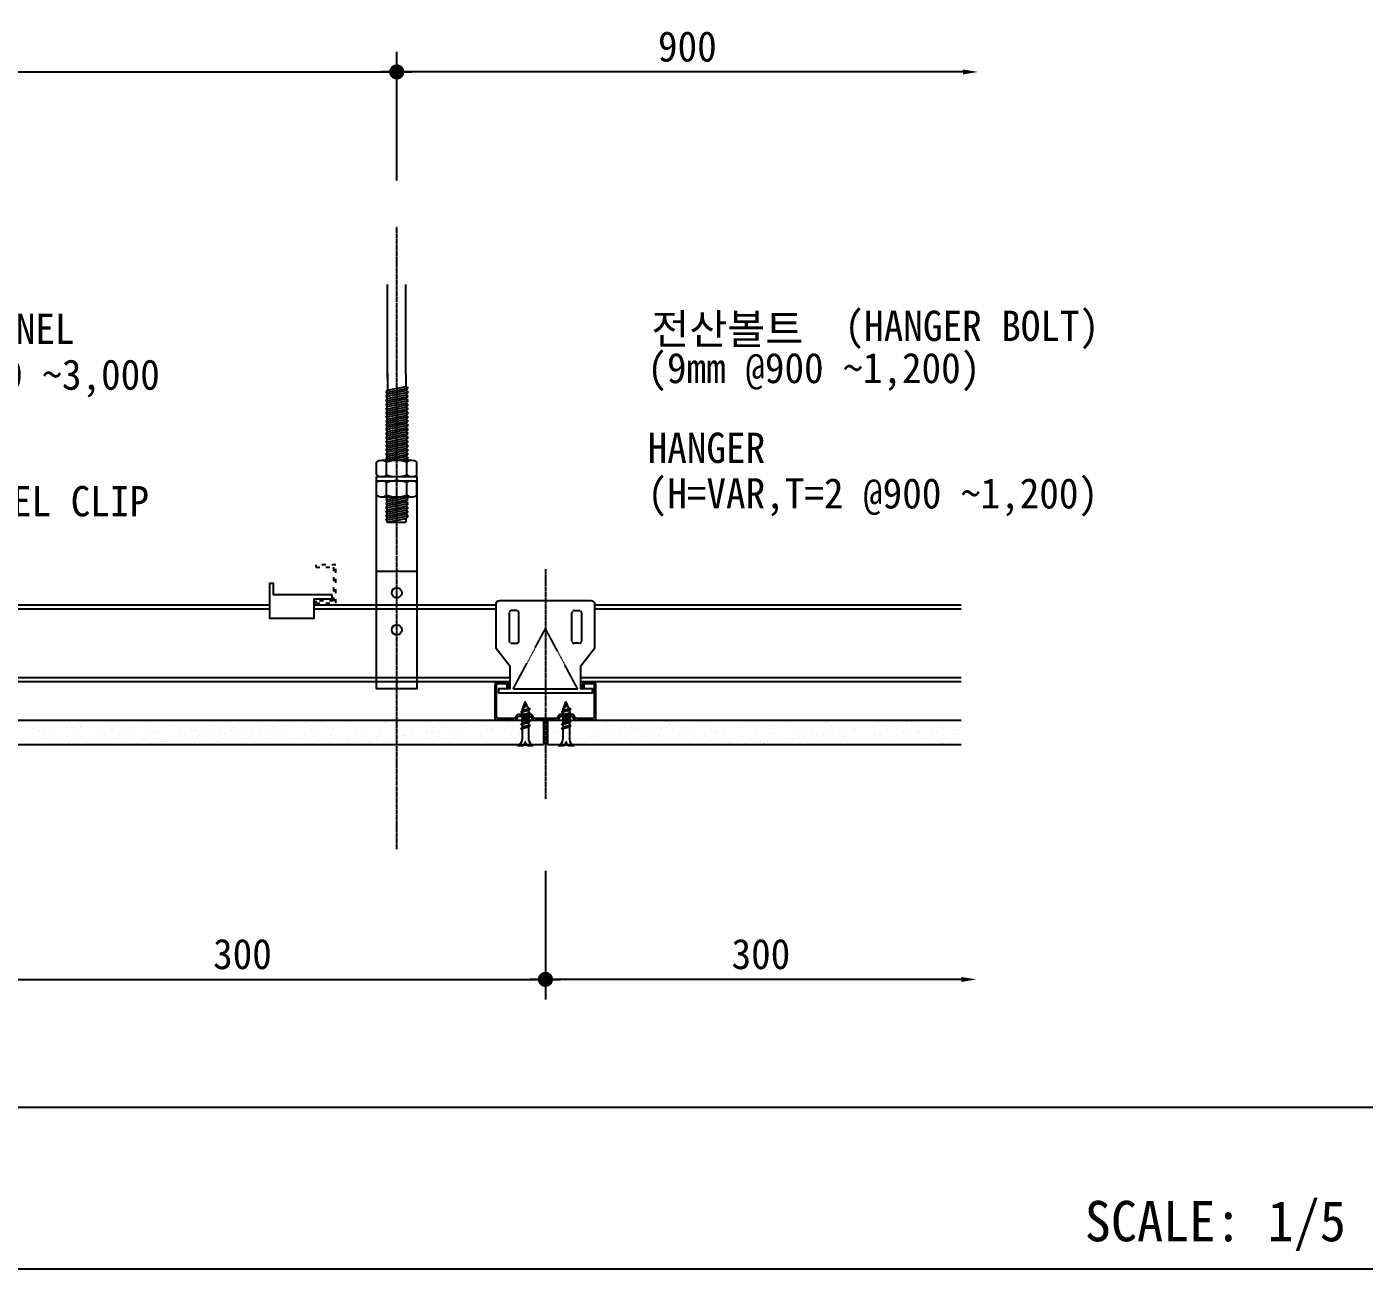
# Model space of a CAD drawing. Header units: millimetres. Extents: x 4197 to 36683, y 11436 to 28100.
# Drawn here: x 11051 to 15024, y 16021 to 19711 of the extents above; entities that cross this region are included whole.
import ezdxf
from ezdxf.enums import TextEntityAlignment as Align

# ---------------------------------------------------------------- set-up
doc = ezdxf.new("R2010")
doc.units = ezdxf.units.MM
doc.header["$MEASUREMENT"] = 0
for name, pattern in [('ACAD_ISO03W100', [30, 12, -18]), ('CENTER', [65, 60, -2, 1, -2]), ('DASHDOT2', [17, 15, -1, 0, -1]), ('HIDDEN', [0.375, 0.25, -0.125])]:
    doc.linetypes.add(name, pattern=pattern)
doc.layers.get('0').update_dxf_attribs({"linetype": 'CONTINUOUS'})
for name, color, linetype in [('2', 2, 'CONTINUOUS'), ('3', 6, 'CONTINUOUS'), ('7', 7, 'CONTINUOUS'), ('A-DIMS', 7, 'CONTINUOUS'), ('A-MKXS-LEAD', 7, 'CONTINUOUS'), ('ANCH', 8, 'CONTINUOUS'), ('CEN', 20, 'CENTER'), ('FORM', 7, 'CONTINUOUS'), ('HA', 9, 'CONTINUOUS'), ('M', 2, 'CONTINUOUS'), ('MINOR', 4, 'ACAD_ISO03W100'), ('PICE', 9, 'CONTINUOUS'), ('TEX', 3, 'CONTINUOUS')]:
    doc.layers.add(name, color=color, linetype=linetype)
doc.layers.add('A-MKXS-TEXT1', color=3, linetype='CONTINUOUS', lineweight=25)
doc.styles.add('HY울릉도L', font='malgun.ttf')
doc.styles.add('돋움', font='')
doc.styles.add('돋움체', font='')
doc.styles.get('돋움').set_extended_font_data('DotumChe')
doc.styles.get('돋움체').set_extended_font_data('DotumChe')
doc.dimstyles.new('CDIM', dxfattribs={"dimtxt": 3, "dimasz": 1.5, "dimexe": 2, "dimexo": 1, "dimgap": 1, "dimtad": 1, "dimdec": 0, "dimrnd": 0.5, "dimzin": 0, "dimdsep": 32, "dimlunit": 6, "dimtxsty": 'HY울릉도L', "dimblk1": '_CIDOT', "dimblk2": '_CIDOT', "dimsah": 1, "dimcen": 5.5, "dimclrd": 2, "dimclre": 2, "dimclrt": 7, "dimadec": 0, "dimazin": 0, "dimtfac": 1, "dimtdec": 0, "dimtix": 1, "dimtmove": 2, "dimatfit": 1, "dimldrblk": '_CIDOT', "dimfxl": 1, "dimtolj": 1, "dimtzin": 0, "dimlwd": -1, "dimarcsym": 0})

# ---------------------------------------------------------------- blocks, each defined once
blk = doc.blocks.new('*X12')
at = {"color": 0}
for p, q in [((2052.99, 2345.62), (2052.99, 2345.62)), ((2068.55, 2347.69), (2068.55, 2347.69)), ((2070.87, 2343.96), (2070.87, 2343.96)), ((2073.07, 2344.52), (2073.07, 2344.52)), ((2073.47, 2344.3), (2073.47, 2344.3)), ((2076.59, 2343.93), (2076.59, 2343.93)), ((2077.54, 2344.83), (2077.54, 2344.83)), ((2077.68, 2344.82), (2077.68, 2344.82)), ((2084.33, 2345.73), (2084.33, 2345.73)), ((2086.93, 2346.07), (2086.93, 2346.07)), ((2090.9, 2344.77), (2090.9, 2344.77)), ((2091, 2346.61), (2091, 2346.61)), ((2091.79, 2345.53), (2091.79, 2345.53)), ((2093.24, 2346.89), (2093.24, 2346.89)), ((2097.79, 2347.5), (2097.79, 2347.5)), ((2104.99, 2345.74), (2104.99, 2345.74)), ((2110.5, 2346.54), (2110.5, 2346.54)), ((2117.63, 2345.85), (2117.63, 2345.85)), ((2119.3, 2346.57), (2119.3, 2346.57)), ((2121.41, 2345.23), (2121.41, 2345.23)), ((2129.22, 2347.55), (2129.22, 2347.55)), ((2133.39, 2347.54), (2133.39, 2347.54)), ((2142.74, 2345.36), (2142.74, 2345.36)), ((2149.81, 2347.03), (2149.81, 2347.03)), ((2152.91, 2344), (2152.91, 2344)), ((2158.31, 2347.43), (2158.31, 2347.43)), ((2167.43, 2344.56), (2167.43, 2344.56)), ((2171.63, 2345.01), (2171.63, 2345.01)), ((2172.55, 2344.17), (2172.55, 2344.17)), ((2173.24, 2344.49), (2173.24, 2344.49)), ((2175.84, 2344.83), (2175.84, 2344.83)), ((2179.9, 2345.36), (2179.9, 2345.36)), ((2182.99, 2346.62), (2182.99, 2346.62)), ((2185.8, 2344), (2185.8, 2344)), ((2186.69, 2346.26), (2186.69, 2346.26)), ((2189.3, 2346.6), (2189.3, 2346.6)), ((2190.35, 2346.02), (2190.35, 2346.02)), ((2191.27, 2345.18), (2191.27, 2345.18)), ((2193.36, 2347.14), (2193.36, 2347.14)), ((2200.1, 2344.83), (2200.1, 2344.83)), ((2207.38, 2345.59), (2207.38, 2345.59)), ((2209.07, 2347.03), (2209.07, 2347.03)), ((2209.99, 2346.19), (2209.99, 2346.19)), ((2214.2, 2345.8), (2214.2, 2345.8)), ((2222.95, 2347.66), (2222.95, 2347.66)), ((2228.5, 2346.63), (2228.5, 2346.63)), ((2228.7, 2347.2), (2228.7, 2347.2)), ((2230.61, 2345.29), (2230.61, 2345.29)), ((2232.49, 2345.1), (2232.49, 2345.1)), ((2242.6, 2347.6), (2242.6, 2347.6)), ((2248.06, 2347.17), (2248.06, 2347.17)), ((2251.77, 2344.22), (2251.77, 2344.22)), ((2257.18, 2344.29), (2257.18, 2344.29)), ((2259.01, 2347.09), (2259.01, 2347.09)), ((2268.81, 2344.12), (2268.81, 2344.12)), ((2270.49, 2345.23), (2270.49, 2345.23)), ((2272.75, 2346.36), (2272.75, 2346.36)), ((2275.6, 2345.02), (2275.6, 2345.02)), ((2278.2, 2345.36), (2278.2, 2345.36)), ((2282.27, 2345.9), (2282.27, 2345.9)), ((2289.06, 2346.79), (2289.06, 2346.79)), ((2289.2, 2346.24), (2289.2, 2346.24)), ((2291.66, 2347.13), (2291.66, 2347.13)), ((2295, 2344.06), (2295, 2344.06)), ((2295.73, 2347.67), (2295.73, 2347.67)), ((2297.14, 2345.33), (2297.14, 2345.33)), ((2307.92, 2347.25), (2307.92, 2347.25)), ((2309.31, 2344.89), (2309.31, 2344.89)), ((2312.7, 2347.4), (2312.7, 2347.4)), ((2322.24, 2344.84), (2322.24, 2344.84)), ((2323.4, 2345.86), (2323.4, 2345.86)), ((2337.71, 2346.7), (2337.71, 2346.7)), ((2337.81, 2346.91), (2337.81, 2346.91)), ((2339.82, 2345.35), (2339.82, 2345.35)), ((2346.93, 2344.03), (2346.93, 2344.03)), ((2350.33, 2344.71), (2350.33, 2344.71)), ((2351.81, 2347.67), (2351.81, 2347.67)), ((2362.5, 2346.1), (2362.5, 2346.1)), ((2367.11, 2344.12), (2367.11, 2344.12)), ((2368.22, 2347.16), (2368.22, 2347.16)), ((2369.05, 2345.72), (2369.05, 2345.72)), ((2369.97, 2344.88), (2369.97, 2344.88)), ((2371.18, 2344.65), (2371.18, 2344.65)), ((2377.97, 2345.55), (2377.97, 2345.55)), ((2380.57, 2345.89), (2380.57, 2345.89)), ((2384.64, 2346.43), (2384.64, 2346.43)), ((2386.89, 2345.06), (2386.89, 2345.06)), ((2387.77, 2346.73), (2387.77, 2346.73)), ((2388.69, 2345.89), (2388.69, 2345.89)), ((2391.43, 2347.32), (2391.43, 2347.32)), ((2394.03, 2347.66), (2394.03, 2347.66)), ((2402.45, 2347.13), (2402.45, 2347.13)), ((2404.21, 2344.12), (2404.21, 2344.12)), ((2406.48, 2347.74), (2406.48, 2347.74)), ((2407.4, 2346.9), (2407.4, 2346.9)), ((2411.99, 2344.58), (2411.99, 2344.58)), ((2418.52, 2344.96), (2418.52, 2344.96)), ((2427.56, 2346.65), (2427.56, 2346.65)), ((2430.47, 2343.92), (2430.47, 2343.92)), ((2432.61, 2345.93), (2432.61, 2345.93)), ((2446.92, 2346.76), (2446.92, 2346.76)), ((2449.02, 2345.42), (2449.02, 2345.42)), ((2449.19, 2344.93), (2449.19, 2344.93)), ((2452.25, 2345.84), (2452.25, 2345.84)), ((2461.01, 2347.73), (2461.01, 2347.73)), ((2466.88, 2344.31), (2466.88, 2344.31)), ((2467.91, 2345.94), (2467.91, 2345.94)), ((2469.48, 2344.65), (2469.48, 2344.65)), ((2473.54, 2345.19), (2473.54, 2345.19)), ((2476.64, 2344.8), (2476.64, 2344.8)), ((2477.43, 2347.22), (2477.43, 2347.22)), ((2480.33, 2346.08), (2480.33, 2346.08)), ((2482.94, 2346.42), (2482.94, 2346.42)), ((2486.62, 2346.96), (2486.62, 2346.96)), ((2487, 2346.96), (2487, 2346.96)), ((2492.21, 2346.87), (2492.21, 2346.87)), ((2501.74, 2344.31), (2501.74, 2344.31)), ((2513.42, 2344.19), (2513.42, 2344.19)), ((2054.35, 2343.51), (2054.35, 2343.51)), ((2055.36, 2337.57), (2055.36, 2337.57)), ((2057.41, 2342.18), (2057.41, 2342.18)), ((2059.33, 2338.95), (2059.33, 2338.95)), ((2060.01, 2342.53), (2060.01, 2342.53)), ((2060.25, 2338.1), (2060.25, 2338.1)), ((2062.11, 2342.75), (2062.11, 2342.75)), ((2062.5, 2342.96), (2062.5, 2342.96)), ((2064.08, 2343.06), (2064.08, 2343.06)), ((2064.61, 2341.62), (2064.61, 2341.62)), ((2070.93, 2339.64), (2070.93, 2339.64)), ((2078.05, 2339.96), (2078.05, 2339.96)), ((2078.97, 2339.11), (2078.97, 2339.11)), ((2086.5, 2341.71), (2086.5, 2341.71)), ((2086.5, 2337.62), (2086.5, 2337.62)), ((2093.01, 2343.42), (2093.01, 2343.42)), ((2096.04, 2339.15), (2096.04, 2339.15)), ((2096.76, 2340.97), (2096.76, 2340.97)), ((2097.68, 2340.12), (2097.68, 2340.12)), ((2100.6, 2338.59), (2100.6, 2338.59)), ((2102.07, 2343.78), (2102.07, 2343.78)), ((2111.6, 2341.22), (2111.6, 2341.22)), ((2114.9, 2339.42), (2114.9, 2339.42)), ((2115.48, 2341.98), (2115.48, 2341.98)), ((2116.4, 2341.13), (2116.4, 2341.13)), ((2117.01, 2338.08), (2117.01, 2338.08)), ((2119.4, 2337.4), (2119.4, 2337.4)), ((2120.73, 2338.35), (2120.73, 2338.35)), ((2122, 2337.74), (2122, 2337.74)), ((2126.07, 2338.28), (2126.07, 2338.28)), ((2127.17, 2343.29), (2127.17, 2343.29)), ((2129, 2340.39), (2129, 2340.39)), ((2132.86, 2339.17), (2132.86, 2339.17)), ((2134.2, 2342.99), (2134.2, 2342.99)), ((2135.12, 2342.14), (2135.12, 2342.14)), ((2135.46, 2339.51), (2135.46, 2339.51)), ((2136.29, 2340.42), (2136.29, 2340.42)), ((2139.47, 2338.16), (2139.47, 2338.16)), ((2139.53, 2340.05), (2139.53, 2340.05)), ((2143.3, 2341.23), (2143.3, 2341.23)), ((2145.12, 2337.31), (2145.12, 2337.31)), ((2145.41, 2339.88), (2145.41, 2339.88)), ((2146.32, 2340.94), (2146.32, 2340.94)), ((2148.92, 2341.29), (2148.92, 2341.29)), ((2151.86, 2342.49), (2151.86, 2342.49)), ((2152.99, 2341.82), (2152.99, 2341.82)), ((2153.84, 2343.15), (2153.84, 2343.15)), ((2157.4, 2342.19), (2157.4, 2342.19)), ((2158.19, 2339.17), (2158.19, 2339.17)), ((2159.78, 2342.71), (2159.78, 2342.71)), ((2160.68, 2339.38), (2160.68, 2339.38)), ((2162.38, 2343.06), (2162.38, 2343.06)), ((2166.44, 2343.59), (2166.44, 2343.59)), ((2171.7, 2343.03), (2171.7, 2343.03)), ((2173.81, 2341.69), (2173.81, 2341.69)), ((2176.25, 2341.45), (2176.25, 2341.45)), ((2176.9, 2340.18), (2176.9, 2340.18)), ((2185.79, 2338.89), (2185.79, 2338.89)), ((2191.82, 2343.52), (2191.82, 2343.52)), ((2195.62, 2341.19), (2195.62, 2341.19)), ((2195.71, 2337.68), (2195.71, 2337.68)), ((2201.36, 2340.96), (2201.36, 2340.96)), ((2202.21, 2343.49), (2202.21, 2343.49)), ((2209.8, 2338.65), (2209.8, 2338.65)), ((2210.48, 2338.09), (2210.48, 2338.09)), ((2214.34, 2342.2), (2214.34, 2342.2)), ((2216.92, 2343.03), (2216.92, 2343.03)), ((2219.31, 2337.64), (2219.31, 2337.64)), ((2221.77, 2337.93), (2221.77, 2337.93)), ((2224.11, 2339.49), (2224.11, 2339.49)), ((2224.37, 2338.27), (2224.37, 2338.27)), ((2226.04, 2340.15), (2226.04, 2340.15)), ((2226.22, 2338.14), (2226.22, 2338.14)), ((2228.43, 2338.81), (2228.43, 2338.81)), ((2233.05, 2343.21), (2233.05, 2343.21)), ((2235.23, 2339.7), (2235.23, 2339.7)), ((2237.83, 2340.04), (2237.83, 2340.04)), ((2238.03, 2338.65), (2238.03, 2338.65)), ((2238.2, 2340.46), (2238.2, 2340.46)), ((2238.95, 2337.81), (2238.95, 2337.81)), ((2241.61, 2342.22), (2241.61, 2342.22)), ((2241.89, 2340.58), (2241.89, 2340.58)), ((2248.68, 2341.47), (2248.68, 2341.47)), ((2250.43, 2339.12), (2250.43, 2339.12)), ((2251.29, 2341.82), (2251.29, 2341.82)), ((2252.51, 2341.29), (2252.51, 2341.29)), ((2254.62, 2339.95), (2254.62, 2339.95)), ((2255.35, 2342.35), (2255.35, 2342.35)), ((2256.75, 2339.66), (2256.75, 2339.66)), ((2257.67, 2338.82), (2257.67, 2338.82)), ((2262.14, 2343.25), (2262.14, 2343.25)), ((2264.75, 2343.59), (2264.75, 2343.59)), ((2266, 2341.19), (2266, 2341.19)), ((2266.6, 2342.26), (2266.6, 2342.26)), ((2275.46, 2340.67), (2275.46, 2340.67)), ((2275.54, 2338.63), (2275.54, 2338.63)), ((2276.39, 2339.83), (2276.39, 2339.83)), ((2280.91, 2343.09), (2280.91, 2343.09)), ((2281.57, 2343.26), (2281.57, 2343.26)), ((2283.02, 2341.75), (2283.02, 2341.75)), ((2291.11, 2340.7), (2291.11, 2340.7)), ((2294.18, 2341.68), (2294.18, 2341.68)), ((2295.1, 2340.84), (2295.1, 2340.84)), ((2300.23, 2337.82), (2300.23, 2337.82)), ((2304.91, 2337.75), (2304.91, 2337.75)), ((2306.67, 2342.77), (2306.67, 2342.77)), ((2312.9, 2342.69), (2312.9, 2342.69)), ((2313.82, 2341.85), (2313.82, 2341.85)), ((2315.79, 2339.89), (2315.79, 2339.89)), ((2317.34, 2337.57), (2317.34, 2337.57)), ((2318.17, 2337.86), (2318.17, 2337.86)), ((2319.01, 2338.72), (2319.01, 2338.72)), ((2324.13, 2338.46), (2324.13, 2338.46)), ((2326.74, 2338.8), (2326.74, 2338.8)), ((2330.8, 2339.34), (2330.8, 2339.34)), ((2331.36, 2341.96), (2331.36, 2341.96)), ((2331.62, 2343.7), (2331.62, 2343.7)), ((2332.54, 2342.86), (2332.54, 2342.86)), ((2333.31, 2339.55), (2333.31, 2339.55)), ((2335.42, 2338.21), (2335.42, 2338.21)), ((2336.89, 2338.87), (2336.89, 2338.87)), ((2337.59, 2340.23), (2337.59, 2340.23)), ((2340.19, 2340.58), (2340.19, 2340.58)), ((2340.19, 2338.86), (2340.19, 2338.86)), ((2344.26, 2341.11), (2344.26, 2341.11)), ((2347.41, 2340.52), (2347.41, 2340.52)), ((2351.05, 2342), (2351.05, 2342)), ((2351.25, 2343.87), (2351.25, 2343.87)), ((2353.65, 2342.35), (2353.65, 2342.35)), ((2355.6, 2339.88), (2355.6, 2339.88)), ((2355.75, 2340.93), (2355.75, 2340.93)), ((2357.72, 2342.88), (2357.72, 2342.88)), ((2361.71, 2341.35), (2361.71, 2341.35)), ((2363.82, 2340.01), (2363.82, 2340.01)), ((2364.51, 2343.78), (2364.51, 2343.78)), ((2365.29, 2338.37), (2365.29, 2338.37)), ((2371.32, 2343), (2371.32, 2343)), ((2374.32, 2340.89), (2374.32, 2340.89)), ((2375.81, 2342.32), (2375.81, 2342.32)), ((2380.86, 2340.44), (2380.86, 2340.44)), ((2389.98, 2337.56), (2389.98, 2337.56)), ((2390.12, 2343.16), (2390.12, 2343.16)), ((2392.22, 2341.81), (2392.22, 2341.81)), ((2393.04, 2341.9), (2393.04, 2341.9)), ((2396.43, 2342.51), (2396.43, 2342.51)), ((2398.01, 2337.34), (2398.01, 2337.34)), ((2405.55, 2339.63), (2405.55, 2339.63)), ((2411.75, 2342.91), (2411.75, 2342.91)), ((2414.12, 2337.81), (2414.12, 2337.81)), ((2415.64, 2337.56), (2415.64, 2337.56)), ((2416.73, 2338.35), (2416.73, 2338.35)), ((2417.65, 2337.51), (2417.65, 2337.51)), ((2419.71, 2338.1), (2419.71, 2338.1)), ((2420.62, 2343.62), (2420.62, 2343.62)), ((2421.11, 2341.7), (2421.11, 2341.7)), ((2426.5, 2338.99), (2426.5, 2338.99)), ((2428.21, 2338.78), (2428.21, 2338.78)), ((2429.1, 2339.33), (2429.1, 2339.33)), ((2429.94, 2338.59), (2429.94, 2338.59)), ((2433.17, 2339.87), (2433.17, 2339.87)), ((2435.45, 2339.36), (2435.45, 2339.36)), ((2436.37, 2338.52), (2436.37, 2338.52)), ((2436.68, 2343.77), (2436.68, 2343.77)), ((2439.96, 2340.76), (2439.96, 2340.76)), ((2442.52, 2339.61), (2442.52, 2339.61)), ((2442.56, 2341.11), (2442.56, 2341.11)), ((2444.63, 2338.27), (2444.63, 2338.27)), ((2445.5, 2340.66), (2445.5, 2340.66)), ((2446.63, 2341.64), (2446.63, 2341.64)), ((2453.42, 2342.54), (2453.42, 2342.54)), ((2454.17, 2340.37), (2454.17, 2340.37)), ((2455.04, 2338.11), (2455.04, 2338.11)), ((2455.09, 2339.53), (2455.09, 2339.53)), ((2456.02, 2342.88), (2456.02, 2342.88)), ((2456.62, 2340.58), (2456.62, 2340.58)), ((2460.08, 2343.41), (2460.08, 2343.41)), ((2461.07, 2342.73), (2461.07, 2342.73)), ((2470.61, 2340.18), (2470.61, 2340.18)), ((2470.92, 2341.42), (2470.92, 2341.42)), ((2472.88, 2341.38), (2472.88, 2341.38)), ((2473.03, 2340.07), (2473.03, 2340.07)), ((2473.8, 2340.54), (2473.8, 2340.54)), ((2479.73, 2337.3), (2479.73, 2337.3)), ((2485.02, 2342.39), (2485.02, 2342.39)), ((2486.18, 2342.25), (2486.18, 2342.25)), ((2491.6, 2342.4), (2491.6, 2342.4)), ((2492.52, 2341.55), (2492.52, 2341.55)), ((2495.3, 2339.37), (2495.3, 2339.37)), ((2496.87, 2337.56), (2496.87, 2337.56)), ((2499.32, 2343.22), (2499.32, 2343.22)), ((2501.43, 2341.88), (2501.43, 2341.88)), ((2510.32, 2343.41), (2510.32, 2343.41)), ((2510.86, 2341.44), (2510.86, 2341.44)), ((2511.24, 2342.56), (2511.24, 2342.56)), ((2058.1, 2335.82), (2058.1, 2335.82)), ((2072.2, 2336.79), (2072.2, 2336.79)), ((2080.47, 2337.09), (2080.47, 2337.09)), ((2088.61, 2336.28), (2088.61, 2336.28)), ((2102.03, 2336.14), (2102.03, 2336.14)), ((2105.16, 2336.28), (2105.16, 2336.28)), ((2108.54, 2335.97), (2108.54, 2335.97)), ((2112.61, 2336.5), (2112.61, 2336.5)), ((2120.75, 2337.15), (2120.75, 2337.15)), ((2167.31, 2335.88), (2167.31, 2335.88)), ((2170.22, 2336.82), (2170.22, 2336.82)), ((2181.4, 2336.85), (2181.4, 2336.85)), ((2194.91, 2336.02), (2194.91, 2336.02)), ((2197.82, 2336.34), (2197.82, 2336.34)), ((2200.6, 2336.63), (2200.6, 2336.63)), ((2208.31, 2336.16), (2208.31, 2336.16)), ((2210.91, 2336.5), (2210.91, 2336.5)), ((2214.98, 2337.04), (2214.98, 2337.04)), ((2220.23, 2336.8), (2220.23, 2336.8)), ((2234.87, 2337.05), (2234.87, 2337.05)), ((2259.97, 2336.56), (2259.97, 2336.56)), ((2276.51, 2335.94), (2276.51, 2335.94)), ((2280.74, 2335.84), (2280.74, 2335.84)), ((2290.61, 2336.91), (2290.61, 2336.91)), ((2299.45, 2336.85), (2299.45, 2336.85)), ((2307.02, 2336.4), (2307.02, 2336.4)), ((2313.28, 2337.03), (2313.28, 2337.03)), ((2324.62, 2336.79), (2324.62, 2336.79)), ((2349.72, 2336.3), (2349.72, 2336.3)), ((2379.3, 2336.33), (2379.3, 2336.33)), ((2385.72, 2336.01), (2385.72, 2336.01)), ((2398.94, 2336.5), (2398.94, 2336.5)), ((2399.81, 2336.98), (2399.81, 2336.98)), ((2406.25, 2336.33), (2406.25, 2336.33)), ((2413.04, 2337.22), (2413.04, 2337.22)), ((2414.37, 2336.53), (2414.37, 2336.53)), ((2416.23, 2336.47), (2416.23, 2336.47)), ((2439.47, 2336.04), (2439.47, 2336.04)), ((2478.15, 2336.55), (2478.15, 2336.55)), ((2494.93, 2336.07), (2494.93, 2336.07)), ((2501.95, 2335.98), (2501.95, 2335.98)), ((2504.12, 2336.26), (2504.12, 2336.26)), ((2504.55, 2336.32), (2504.55, 2336.32)), ((2508.62, 2336.86), (2508.62, 2336.86)), ((2509.02, 2337.04), (2509.02, 2337.04))]:
    blk.add_line(p, q, dxfattribs=at)
blk = doc.blocks.new('_CIDOT')
at = {"color": 0, "linetype": 'ByBlock'}
blk.add_line((2, 0), (-1, 0), dxfattribs=at)
at = {"color": 0, "linetype": 'ByBlock', "const_width": 0.5}
blk.add_lwpolyline([(-0.25, 0, 1), (0.25, 0, 1)], format="xyb", close=True, dxfattribs=at)
blk = doc.blocks.new('*D33')
at = {"layer": 'A-DIMS', "lineweight": -2, "transparency": 16777216}
for p, q in [((6750.1, 19254.6), (6750.1, 19636.7)), ((12150.1, 19290.7), (12150.1, 19636.7))]:
    blk.add_line(p, q, dxfattribs=at)
at = {"layer": 'A-DIMS', "transparency": 16777216}
blk.add_line((6795.1, 19576.7), (12105.1, 19576.7), dxfattribs=at)
at = {"layer": 'A-DIMS', "transparency": 16777216, "xscale": 45, "yscale": 45, "zscale": 45, "rotation": 180}
blk.add_blockref('_CIDOT', (6750.1, 19576.7), dxfattribs=at)
at = {"layer": 'A-DIMS', "transparency": 16777216, "xscale": 45, "yscale": 45, "zscale": 45}
blk.add_blockref('_CIDOT', (12150.1, 19576.7), dxfattribs=at)
at = {"layer": 'A-DIMS', "color": 3, "transparency": 16777216, "insert": (9450.1, 19651.8), "char_height": 90, "attachment_point": 5, "style": '돋움체'}
blk.add_mtext('\\A1;900', dxfattribs=at)
blk = doc.blocks.new('*D34')
at = {"layer": 'A-DIMS', "lineweight": -2, "transparency": 16777216}
blk.add_line((12150.1, 19254.6), (12150.1, 19636.7), dxfattribs=at)
at = {"layer": 'A-DIMS', "transparency": 16777216}
blk.add_line((13831.6, 19576.7), (12195.1, 19576.7), dxfattribs=at)
blk.add_solid([(13831.6, 19584.2), (13831.6, 19569.2), (13876.6, 19576.7)], dxfattribs=at)
at = {"layer": 'A-DIMS', "transparency": 16777216, "xscale": 45, "yscale": 45, "zscale": 45, "rotation": 180}
blk.add_blockref('_CIDOT', (12150.1, 19576.7), dxfattribs=at)
at = {"layer": 'A-DIMS', "color": 3, "transparency": 16777216, "insert": (13013.3, 19651.8), "char_height": 90, "attachment_point": 5, "style": '돋움체'}
blk.add_mtext('\\A1;900', dxfattribs=at)
blk = doc.blocks.new('*D56')
at = {"layer": 'A-DIMS', "lineweight": -2, "transparency": 16777216}
blk.add_line((12591.8, 17203.9), (12591.8, 16821.8), dxfattribs=at)
at = {"layer": 'A-DIMS', "transparency": 16777216}
blk.add_line((13826.6, 16881.8), (12636.8, 16881.8), dxfattribs=at)
blk.add_solid([(13826.6, 16889.3), (13826.6, 16874.3), (13871.6, 16881.8)], dxfattribs=at)
at = {"layer": 'A-DIMS', "transparency": 16777216, "xscale": 45, "yscale": 45, "zscale": 45, "rotation": 180}
blk.add_blockref('_CIDOT', (12591.8, 16881.8), dxfattribs=at)
at = {"layer": 'A-DIMS', "color": 3, "transparency": 16777216, "insert": (13231.7, 16956.8), "char_height": 90, "attachment_point": 5, "style": '돋움체'}
blk.add_mtext('\\A1;300', dxfattribs=at)
blk = doc.blocks.new('*D59')
at = {"layer": 'A-DIMS', "lineweight": -2, "transparency": 16777216}
for p, q in [((10791.8, 17203.9), (10791.8, 16821.8)), ((12591.8, 17203.9), (12591.8, 16821.8))]:
    blk.add_line(p, q, dxfattribs=at)
at = {"layer": 'A-DIMS', "transparency": 16777216}
blk.add_line((10836.8, 16881.8), (12546.8, 16881.8), dxfattribs=at)
at = {"layer": 'A-DIMS', "transparency": 16777216, "xscale": 45, "yscale": 45, "zscale": 45, "rotation": 180}
blk.add_blockref('_CIDOT', (10791.8, 16881.8), dxfattribs=at)
at = {"layer": 'A-DIMS', "transparency": 16777216, "xscale": 45, "yscale": 45, "zscale": 45}
blk.add_blockref('_CIDOT', (12591.8, 16881.8), dxfattribs=at)
at = {"layer": 'A-DIMS', "color": 3, "transparency": 16777216, "insert": (11691.8, 16956.8), "char_height": 90, "attachment_point": 5, "style": '돋움체'}
blk.add_mtext('\\A1;300', dxfattribs=at)

msp = doc.modelspace()

# ---------------------------------------------------------------- linework, layer by layer
at = {"color": 9, "linetype": 'Continuous'}
msp.add_line((12210.1, 18320.1), (12210.1, 18357.7), dxfattribs=at)
at = {"color": 9, "linetype": 'ByBlock'}
msp.add_line((12591.8, 17150.6), (12591.8, 16876.4), dxfattribs=at)
msp.add_line((12591.8, 17150.6), (12591.8, 16876.4), dxfattribs=at)
at = {"layer": '2'}
msp.add_line((4835.8, 17651.6), (13826.3, 17651.6), dxfattribs=at)
for points in [[(12090.1, 18374.8), (12210.1, 18374.8), (12210.1, 17744.8), (12090.1, 17744.8), (12090.1, 18374.8)], [(12090.1, 18362.8), (12210.1, 18362.8)], [(12090.1, 18093.7), (12210.1, 18093.7)]]:
    msp.add_lwpolyline(points, dxfattribs=at)
for centre in [(12150.1, 18030.1), (12150.1, 17920.1)]:
    msp.add_circle(centre, 15, dxfattribs=at)
at = {"layer": '3'}
for p, q in [((10797.8, 17651.6), (12585.8, 17651.6)), ((12585.8, 17651.6), (12585.8, 17579.6)), ((12597.8, 17651.6), (13826.3, 17651.6)), ((12597.8, 17651.6), (12597.8, 17579.6)), ((10797.8, 17579.6), (12585.8, 17579.6)), ((12597.8, 17579.6), (13826.3, 17579.6))]:
    msp.add_line(p, q, dxfattribs=at)
at = {"layer": '7'}
for p, q in [((12123.1, 18669.2), (12123.1, 18945.2)), ((12177.1, 18680), (12177.1, 18945.2)), ((12123.1, 18680), (12123.1, 18631.7)), ((12177.1, 18680), (12177.1, 18642.4))]:
    msp.add_line(p, q, dxfattribs=at)
at = {"layer": '7', "linetype": 'Continuous'}
for p, q in [((12090.1, 18380.1), (12090.1, 18417.7)), ((12195.1, 18422.8), (12105.1, 18422.8)), ((12120.1, 18379.9), (12120.1, 18417.7)), ((12180.1, 18379.9), (12180.1, 18417.7)), ((12210.1, 18380.1), (12210.1, 18417.7)), ((12090.1, 18320.1), (12090.1, 18357.7)), ((12120.1, 18319.9), (12120.1, 18357.7)), ((12180.1, 18319.9), (12180.1, 18357.7)), ((12105.1, 18314.8), (12120.1, 18314.8)), ((12120.1, 18314.8), (12180.1, 18314.8)), ((12180.1, 18314.8), (12195.1, 18314.8))]:
    msp.add_line(p, q, dxfattribs=at)
at = {"layer": '7', "linetype": 'HIDDEN'}
for p, q in [((12496, 17744.4), (12591.8, 17923.7)), ((12687.5, 17744.4), (12591.8, 17923.7)), ((12496, 17744.4), (12687.5, 17744.4))]:
    msp.add_line(p, q, dxfattribs=at)
at = {"layer": '7'}
msp.add_lwpolyline([(11957.9, 18023.6), (11783.8, 18023.6), (11783.8, 18057.2), (11771.8, 18057.2), (11771.8, 17955), (11904.4, 17955), (11904.4, 18011.6), (11957.9, 18011.6)], close=True, dxfattribs=at)
msp.add_lwpolyline([(12486.3, 17812.8), (12486.3, 17744.4), (12452.4, 17744.4), (12452.4, 17732.4), (12731.1, 17732.4), (12731.1, 17744.4), (12697.3, 17744.4), (12697.3, 17812.8), (12738.8, 17866.1), (12738.8, 17996.2, 0.414214), (12728.8, 18006.2), (12454.8, 18006.2, 0.414214), (12444.8, 17996.2), (12444.8, 17866.1)], format="xyb", close=True, dxfattribs=at)
at = {"layer": '7', "linetype": 'HIDDEN'}
for points in [[(12484.4, 17971), (12484.4, 17886.2, 0.414214), (12490.4, 17880.2), (12506.9, 17880.2, 0.414214), (12512.9, 17886.2), (12512.9, 17971, 0.414214), (12506.9, 17977), (12490.4, 17977, 0.414214)], [(12699.1, 17971), (12699.1, 17886.2, -0.414214), (12693.1, 17880.2), (12676.6, 17880.2, -0.414214), (12670.6, 17886.2), (12670.6, 17971, -0.414214), (12676.6, 17977), (12693.1, 17977, -0.414214)]]:
    msp.add_lwpolyline(points, format="xyb", close=True, dxfattribs=at)
at = {"layer": '7', "linetype": 'Continuous'}
for centre, radius, start, end in [((12105.1, 18398.4), 24.4, 52.1211, 127.8789), ((12150.1, 18332.8), 90, 70.5288, 109.4712), ((12195.1, 18398.4), 24.4, 52.1211, 127.8789), ((12105.1, 18398.8), 24, 231.3178, 308.6822), ((12105.1, 18338.4), 24.4, 52.1211, 127.8789), ((12150.1, 18464.8), 90, 250.5288, 289.4712), ((12150.1, 18272.8), 90, 70.5288, 109.4712), ((12195.1, 18398.8), 24, 231.3178, 308.6822), ((12195.1, 18338.4), 24.4, 52.1211, 127.8789), ((12105.1, 18338.8), 24, 231.3178, 308.6822), ((12150.1, 18404.8), 90, 250.5288, 289.4712), ((12195.1, 18338.8), 24, 231.3178, 308.6822)]:
    msp.add_arc(centre, radius, start, end, dxfattribs=at)
at = {"layer": 'A-MKXS-LEAD'}
for points in [[(11932.5, 18117.8, 0, 30, 0), (11932.5, 18207.8, 0, 0, 0), (11932.5, 18812.2, 0, 0, 0), (11266.2, 18812.2, 0, 0, 0)], [(12179.6, 18812.2, 0, 30, 0), (12269.6, 18812.2, 0, 0, 0), (12839.2, 18812.2, 0, 0, 0)], [(12202.8, 18138.7, 0, 30, 0), (12264.7, 18204.1, 0, 0, 0), (12507.7, 18460.9, 0, 0, 0), (12867.8, 18460.9, 0, 0, 0)], [(11776.8, 18060.9, 0, 30, 0), (11776.8, 18150.9, 0, 0, 0), (11776.8, 18294, 0, 0, 0), (11514.9, 18294, 0, 0, 0)]]:
    msp.add_lwpolyline(points, format="xyseb", dxfattribs=at)
at = {"layer": 'ANCH'}
for p, q in [((10938.8, 17994.4), (11771.8, 17994.4)), ((10938.8, 17982.5), (11771.8, 17982.5)), ((11904.4, 17994.4), (12090.1, 17994.4)), ((11904.4, 17982.5), (12090.1, 17982.5)), ((12210.1, 17994.4), (12444.8, 17994.4)), ((12210.1, 17982.5), (12444.8, 17982.5)), ((12738.8, 17994.4), (13826.3, 17994.4)), ((12738.8, 17982.5), (13826.3, 17982.5)), ((10897.3, 17778.4), (12090.1, 17778.4)), ((10897.3, 17766.4), (12090.1, 17766.4)), ((12210.1, 17778.4), (12486.3, 17778.4)), ((12210.1, 17766.4), (12486.3, 17766.4)), ((12697.3, 17778.4), (13826.3, 17778.4)), ((12697.3, 17766.4), (13826.3, 17766.4))]:
    msp.add_line(p, q, dxfattribs=at)
at = {"layer": 'ANCH', "linetype": 'HIDDEN'}
for p, q in [((12090.1, 17994.4), (12210.1, 17994.4)), ((12090.1, 17982.5), (12210.1, 17982.5)), ((12090.1, 17778.4), (12210.1, 17778.4)), ((12090.1, 17766.4), (12210.1, 17766.4))]:
    msp.add_line(p, q, dxfattribs=at)
at = {"layer": 'CEN', "linetype": 'DASHDOT2'}
for p, q in [((12150.1, 17269.1), (12150.1, 19116.4)), ((12591.8, 18100.1), (12591.8, 17416.6))]:
    msp.add_line(p, q, dxfattribs=at)
at = {"layer": 'FORM', "linetype": 'Continuous'}
for p, q in [((25759.4, 16501.2), (4196.9, 16501.2)), ((25759.4, 16021.2), (4196.9, 16021.2))]:
    msp.add_line(p, q, dxfattribs=at)
at = {"layer": 'HA'}
for p, q in [((12118.4, 18624.6), (12184.1, 18637.7)), ((12177.1, 18642.4), (12184.1, 18637.7)), ((12177.1, 18630.2), (12184.1, 18637.7)), ((12118.4, 18624.6), (12123.1, 18631.7)), ((12118.4, 18612.4), (12184.1, 18625.5)), ((12118.4, 18624.6), (12123.1, 18619.4)), ((12118.4, 18612.4), (12123.1, 18619.4)), ((12118.4, 18600.1), (12184.1, 18613.3)), ((12118.4, 18612.4), (12123.1, 18607.2)), ((12118.4, 18600.1), (12123.1, 18607.2)), ((12118.4, 18587.9), (12184.1, 18601)), ((12118.4, 18600.1), (12123.1, 18594.9)), ((12118.4, 18587.9), (12123.1, 18594.9)), ((12177.1, 18630.2), (12184.1, 18625.5)), ((12177.1, 18618), (12184.1, 18625.5)), ((12177.1, 18618), (12184.1, 18613.3)), ((12177.1, 18605.7), (12184.1, 18613.3)), ((12177.1, 18605.7), (12184.1, 18601)), ((12177.1, 18593.5), (12184.1, 18601)), ((12177.1, 18593.5), (12184.1, 18588.8)), ((12118.4, 18575.6), (12184.1, 18588.8)), ((12118.4, 18587.9), (12123.1, 18582.7)), ((12118.4, 18575.6), (12123.1, 18582.7)), ((12118.4, 18563.4), (12184.1, 18576.6)), ((12118.4, 18575.6), (12123.1, 18570.5)), ((12118.4, 18563.4), (12123.1, 18570.5)), ((12118.4, 18551.2), (12184.1, 18564.3)), ((12118.4, 18563.4), (12123.1, 18558.2)), ((12118.4, 18551.2), (12123.1, 18558.2)), ((12177.1, 18581.3), (12184.1, 18588.8)), ((12177.1, 18581.3), (12184.1, 18576.6)), ((12177.1, 18569), (12184.1, 18576.6)), ((12177.1, 18569), (12184.1, 18564.3)), ((12177.1, 18556.8), (12184.1, 18564.3)), ((12177.1, 18556.8), (12184.1, 18552.1)), ((12118.4, 18538.9), (12184.1, 18552.1)), ((12118.4, 18551.2), (12123.1, 18546)), ((12118.4, 18538.9), (12123.1, 18546)), ((12118.4, 18526.7), (12184.1, 18539.8)), ((12118.4, 18538.9), (12123.1, 18533.8)), ((12118.4, 18526.7), (12123.1, 18533.8)), ((12118.4, 18514.5), (12184.1, 18527.6)), ((12118.4, 18526.7), (12123.1, 18521.5)), ((12118.4, 18514.5), (12123.1, 18521.5)), ((12118.4, 18502.2), (12184.1, 18515.4)), ((12118.4, 18514.5), (12123.1, 18509.3)), ((12177.1, 18544.5), (12184.1, 18552.1)), ((12177.1, 18544.5), (12184.1, 18539.8)), ((12177.1, 18532.3), (12184.1, 18539.8)), ((12177.1, 18532.3), (12184.1, 18527.6)), ((12177.1, 18520.1), (12184.1, 18527.6)), ((12177.1, 18520.1), (12184.1, 18515.4)), ((12177.1, 18507.8), (12184.1, 18515.4)), ((12118.4, 18502.2), (12123.1, 18509.3)), ((12118.4, 18490), (12184.1, 18503.1)), ((12118.4, 18502.2), (12123.1, 18497)), ((12118.4, 18490), (12123.1, 18497)), ((12118.4, 18477.7), (12184.1, 18490.9)), ((12118.4, 18490), (12123.1, 18484.8)), ((12118.4, 18477.7), (12123.1, 18484.8)), ((12118.4, 18465.5), (12184.1, 18478.7)), ((12118.4, 18477.7), (12123.1, 18472.6)), ((12177.1, 18507.8), (12184.1, 18503.1)), ((12177.1, 18495.6), (12184.1, 18503.1)), ((12177.1, 18495.6), (12184.1, 18490.9)), ((12177.1, 18483.4), (12184.1, 18490.9)), ((12177.1, 18483.4), (12184.1, 18478.7)), ((12177.1, 18471.1), (12184.1, 18478.7)), ((12118.4, 18465.5), (12123.1, 18472.6)), ((12118.4, 18453.3), (12184.1, 18466.4)), ((12118.4, 18465.5), (12123.1, 18460.3)), ((12118.4, 18453.3), (12123.1, 18460.3)), ((12118.4, 18441), (12184.1, 18454.2)), ((12118.4, 18453.3), (12123.1, 18448.1)), ((12118.4, 18441), (12123.1, 18448.1)), ((12118.4, 18428.8), (12184.1, 18441.9)), ((12118.4, 18441), (12123.1, 18435.9)), ((12118.4, 18428.8), (12123.1, 18435.9)), ((12177.1, 18471.1), (12184.1, 18466.4)), ((12177.1, 18458.9), (12184.1, 18466.4)), ((12177.1, 18458.9), (12184.1, 18454.2)), ((12177.1, 18446.6), (12184.1, 18454.2)), ((12177.1, 18446.6), (12184.1, 18441.9)), ((12177.1, 18434.4), (12184.1, 18441.9)), ((12177.1, 18434.4), (12184.1, 18429.7)), ((12118.4, 18428.8), (12123.1, 18423.6)), ((12149.6, 18422.8), (12184.1, 18429.7)), ((12177.7, 18422.8), (12184.1, 18429.7)), ((12118.4, 18306.4), (12160.3, 18314.8)), ((12121.9, 18314.8), (12123.1, 18313.5)), ((12122.9, 18314.8), (12123.1, 18314.7)), ((12122.9, 18314.8), (12123.1, 18314.7)), ((12177.1, 18312), (12179.7, 18314.8)), ((12118.4, 18306.4), (12123.1, 18313.5)), ((12118.4, 18294.2), (12184.1, 18307.3)), ((12118.4, 18306.4), (12123.1, 18301.2)), ((12118.4, 18294.2), (12123.1, 18301.2)), ((12118.4, 18281.9), (12184.1, 18295.1)), ((12118.4, 18294.2), (12123.1, 18289)), ((12118.4, 18281.9), (12123.1, 18289)), ((12118.4, 18269.7), (12184.1, 18282.8)), ((12118.4, 18281.9), (12123.1, 18276.8)), ((12118.4, 18269.7), (12123.1, 18276.8)), ((12177.1, 18312), (12184.1, 18307.3)), ((12177.1, 18299.8), (12184.1, 18307.3)), ((12177.1, 18299.8), (12184.1, 18295.1)), ((12177.1, 18287.6), (12184.1, 18295.1)), ((12177.1, 18287.6), (12184.1, 18282.8)), ((12177.1, 18275.3), (12184.1, 18282.8)), ((12177.1, 18275.3), (12184.1, 18270.6)), ((12118.4, 18257.5), (12184.1, 18270.6)), ((12118.4, 18269.7), (12123.1, 18264.5)), ((12118.4, 18257.5), (12123.1, 18264.5)), ((12118.4, 18245.2), (12184.1, 18258.4)), ((12118.4, 18257.5), (12123.1, 18252.3)), ((12118.4, 18245.2), (12123.1, 18252.3)), ((12118.4, 18245.2), (12123.1, 18240)), ((12123.1, 18240), (12177.1, 18240)), ((12177.1, 18263.1), (12184.1, 18270.6)), ((12177.1, 18263.1), (12184.1, 18258.4)), ((12177.1, 18250.8), (12184.1, 18258.4)), ((12177.1, 18250.8), (12177.1, 18240))]:
    msp.add_line(p, q, dxfattribs=at)
at = {"layer": 'HA', "color": 8}
for p, q in [((12123.1, 18631.7), (12177.1, 18642.4)), ((12123.1, 18619.4), (12177.1, 18630.2)), ((12123.1, 18619.4), (12177.1, 18630.2)), ((12123.1, 18607.2), (12177.1, 18618)), ((12123.1, 18607.2), (12177.1, 18618)), ((12123.1, 18594.9), (12177.1, 18605.7)), ((12123.1, 18594.9), (12177.1, 18605.7)), ((12123.1, 18582.7), (12177.1, 18593.5)), ((12123.1, 18582.7), (12177.1, 18593.5)), ((12123.1, 18570.5), (12177.1, 18581.3)), ((12123.1, 18570.5), (12177.1, 18581.3)), ((12123.1, 18558.2), (12177.1, 18569)), ((12123.1, 18558.2), (12177.1, 18569)), ((12123.1, 18546), (12177.1, 18556.8)), ((12123.1, 18546), (12177.1, 18556.8)), ((12123.1, 18533.8), (12177.1, 18544.5)), ((12123.1, 18533.8), (12177.1, 18544.5)), ((12123.1, 18521.5), (12177.1, 18532.3)), ((12123.1, 18521.5), (12177.1, 18532.3)), ((12123.1, 18509.3), (12177.1, 18520.1)), ((12123.1, 18509.3), (12177.1, 18520.1)), ((12123.1, 18497), (12177.1, 18507.8)), ((12123.1, 18497), (12177.1, 18507.8)), ((12123.1, 18484.8), (12177.1, 18495.6)), ((12123.1, 18484.8), (12177.1, 18495.6)), ((12123.1, 18472.6), (12177.1, 18483.4)), ((12123.1, 18472.6), (12177.1, 18483.4)), ((12123.1, 18460.3), (12177.1, 18471.1)), ((12123.1, 18460.3), (12177.1, 18471.1)), ((12123.1, 18448.1), (12177.1, 18458.9)), ((12123.1, 18448.1), (12177.1, 18458.9)), ((12123.1, 18435.9), (12177.1, 18446.6)), ((12123.1, 18435.9), (12177.1, 18446.6)), ((12123.1, 18423.6), (12177.1, 18434.4)), ((12123.1, 18423.6), (12177.1, 18434.4)), ((12123.1, 18313.5), (12129.7, 18314.8)), ((12123.1, 18313.5), (12129.7, 18314.8)), ((12123.1, 18314.7), (12123.8, 18314.8)), ((12123.1, 18314.7), (12123.8, 18314.8)), ((12123.1, 18301.2), (12177.1, 18312)), ((12123.1, 18301.2), (12177.1, 18312)), ((12123.1, 18289), (12177.1, 18299.8)), ((12123.1, 18289), (12177.1, 18299.8)), ((12123.1, 18276.8), (12177.1, 18287.6)), ((12123.1, 18276.8), (12177.1, 18287.6)), ((12123.1, 18264.5), (12177.1, 18275.3)), ((12123.1, 18264.5), (12177.1, 18275.3)), ((12123.1, 18252.3), (12177.1, 18263.1)), ((12123.1, 18252.3), (12177.1, 18263.1)), ((12123.1, 18240), (12177.1, 18250.8)), ((12123.1, 18240), (12177.1, 18250.8))]:
    msp.add_line(p, q, dxfattribs=at)
at = {"layer": 'M'}
msp.add_lwpolyline([(12672.3, 17668.3), (12635.5, 17668.3, 0.275955), (12630.2, 17665.1), (12627.3, 17659.8, -0.275955), (12622.1, 17656.6), (12561.5, 17656.6, -0.275955), (12556.2, 17659.8), (12553.3, 17665.1, 0.275955), (12548, 17668.3), (12511.3, 17668.3, 0.275955), (12506, 17665.1), (12503.1, 17659.8, -0.275955), (12497.8, 17656.6), (12452.8, 17656.6, -0.414214), (12446.8, 17662.6), (12446.8, 17755.6, -0.414214), (12451.8, 17760.6), (12471.8, 17760.6, -0.414214), (12476.8, 17755.6), (12476.8, 17745.6), (12481.8, 17745.6), (12481.8, 17755.6, 0.414214), (12471.8, 17765.6), (12451.8, 17765.6, 0.414214), (12441.8, 17755.6), (12441.8, 17657.6, 0.414214), (12447.8, 17651.6), (12500.8, 17651.6, 0.275955), (12506.1, 17654.8), (12509, 17660.1, -0.275955), (12514.3, 17663.3), (12545, 17663.3, -0.275955), (12550.3, 17660.1), (12553.2, 17654.8, 0.275955), (12558.5, 17651.6), (12625.1, 17651.6, 0.275955), (12630.3, 17654.8), (12633.2, 17660.1, -0.275955), (12638.5, 17663.3), (12669.3, 17663.3, -0.275955), (12674.5, 17660.1), (12677.4, 17654.8, 0.275955), (12682.7, 17651.6), (12735.8, 17651.6, 0.414214), (12741.8, 17657.6), (12741.8, 17755.6, 0.414214), (12731.8, 17765.6), (12711.8, 17765.6, 0.414214), (12701.8, 17755.6), (12701.8, 17745.6), (12706.8, 17745.6), (12706.8, 17755.6, -0.414214), (12711.8, 17760.6), (12731.8, 17760.6, -0.414214), (12736.8, 17755.6), (12736.8, 17662.6, -0.414214), (12730.8, 17656.6), (12685.7, 17656.6, -0.275955), (12680.4, 17659.8), (12677.5, 17665.1, 0.275955)], format="xyb", close=True, dxfattribs=at)
at = {"layer": 'MINOR', "color": 3}
msp.add_lwpolyline([(11909.6, 18113.2), (11909.6, 18106), (11962.4, 18106), (11962.4, 18006.4), (11909.6, 18006.4), (11909.6, 17999.2), (11969.6, 17999.2), (11969.6, 18113.2)], close=True, dxfattribs=at)
at = {"layer": 'PICE', "color": 1}
for p, q in [((12541.8, 17680.6), (12518.3, 17674.4)), ((12662.9, 17680.6), (12639.4, 17674.4)), ((12541.8, 17668.3), (12518.3, 17662)), ((12541.8, 17656), (12518.3, 17649.7)), ((12541.9, 17643.7), (12518.4, 17637.4)), ((12663, 17668.3), (12639.5, 17662)), ((12663, 17656), (12639.5, 17649.7)), ((12663, 17643.7), (12639.5, 17637.4)), ((12541.9, 17631.3), (12518.4, 17625.1)), ((12663.1, 17631.3), (12639.5, 17625.1))]:
    msp.add_line(p, q, dxfattribs=at)
at = {"layer": 'PICE'}
for p, q in [((12518.3, 17674.4), (12522.4, 17680)), ((12545.9, 17686.2), (12522.4, 17680)), ((12531.5, 17707.6), (12522.6, 17684.2)), ((12522.6, 17684.2), (12532.1, 17691.8)), ((12522.6, 17684.2), (12522.6, 17680)), ((12541.3, 17685), (12531.5, 17707.6)), ((12532.1, 17691.8), (12531.5, 17707.6)), ((12541.8, 17680.6), (12545.9, 17686.2)), ((12541.8, 17680.6), (12541.8, 17672.8)), ((12639.4, 17674.4), (12643.6, 17680)), ((12667.1, 17686.2), (12643.6, 17680)), ((12652.7, 17707.6), (12643.7, 17684.2)), ((12643.7, 17684.2), (12653.3, 17691.8)), ((12643.7, 17684.2), (12643.7, 17680)), ((12653.3, 17691.8), (12652.7, 17707.6)), ((12662.4, 17685), (12652.7, 17707.6)), ((12662.9, 17680.6), (12667.1, 17686.2)), ((12662.9, 17680.6), (12662.9, 17672.8)), ((12518.3, 17662), (12522.5, 17667.6)), ((12518.3, 17649.7), (12522.5, 17655.3)), ((12518.4, 17637.4), (12522.5, 17643)), ((12546, 17673.9), (12522.5, 17667.6)), ((12546, 17661.6), (12522.5, 17655.3)), ((12546, 17649.3), (12522.5, 17643)), ((12522.6, 17675.5), (12522.6, 17667.7)), ((12522.6, 17663.2), (12522.6, 17655.3)), ((12522.6, 17650.9), (12522.6, 17643)), ((12541.8, 17668.3), (12546, 17673.9)), ((12541.8, 17668.3), (12541.8, 17660.4)), ((12541.8, 17656), (12546, 17661.6)), ((12541.8, 17656), (12541.8, 17648.1)), ((12541.8, 17643.6), (12541.8, 17635.8)), ((12541.9, 17643.7), (12546, 17649.3)), ((12639.5, 17662), (12643.6, 17667.6)), ((12639.5, 17649.7), (12643.7, 17655.3)), ((12639.5, 17637.4), (12643.7, 17643)), ((12667.1, 17673.9), (12643.6, 17667.6)), ((12643.7, 17675.5), (12643.7, 17667.7)), ((12643.7, 17663.2), (12643.7, 17655.3)), ((12667.2, 17661.6), (12643.7, 17655.3)), ((12643.7, 17650.9), (12643.7, 17643)), ((12667.2, 17649.3), (12643.7, 17643)), ((12662.9, 17668.3), (12662.9, 17660.4)), ((12662.9, 17656), (12662.9, 17648.1)), ((12662.9, 17643.6), (12662.9, 17635.8)), ((12663, 17668.3), (12667.1, 17673.9)), ((12663, 17656), (12667.2, 17661.6)), ((12663, 17643.7), (12667.2, 17649.3)), ((12518.4, 17625.1), (12522.6, 17630.7)), ((12522.6, 17638.5), (12522.6, 17630.7)), ((12546.1, 17636.9), (12522.6, 17630.7)), ((12522.6, 17626.2), (12522.6, 17594.3)), ((12541.8, 17631.3), (12541.8, 17594.3)), ((12541.9, 17631.3), (12546.1, 17636.9)), ((12639.5, 17625.1), (12643.7, 17630.7)), ((12643.7, 17638.5), (12643.7, 17630.7)), ((12667.2, 17636.9), (12643.7, 17630.7)), ((12643.7, 17626.2), (12643.7, 17594.3)), ((12662.9, 17631.3), (12662.9, 17594.3)), ((12663.1, 17631.3), (12667.2, 17636.9)), ((12508.7, 17576.9), (12524.9, 17576.9)), ((12531.5, 17583.9), (12531.5, 17586.4)), ((12532.3, 17586.9), (12532, 17586.9)), ((12532.8, 17583.9), (12532.8, 17586.4)), ((12539.4, 17576.9), (12555.7, 17576.9)), ((12629.8, 17576.9), (12646.1, 17576.9)), ((12652.7, 17583.9), (12652.7, 17586.4)), ((12653.5, 17586.9), (12653.2, 17586.9)), ((12654, 17583.9), (12654, 17586.4)), ((12660.6, 17576.9), (12676.8, 17576.9))]:
    msp.add_line(p, q, dxfattribs=at)
for centre, radius, start, end in [((12502.3, 17596.3), 20.4, 288.341, 354.2702), ((12524.6, 17583.8), 6.88, 267.5265, 0.9138), ((12532.2, 17548), 29.8, 80.2866, 99.7134), ((12532, 17586.4), 0.48, 90, 180), ((12532.3, 17586.4), 0.48, 0, 90), ((12539.7, 17583.8), 6.88, 179.0862, 272.4735), ((12562.1, 17596.3), 20.4, 185.7298, 251.659), ((12623.4, 17596.3), 20.4, 288.341, 354.2702), ((12645.8, 17583.8), 6.88, 267.5265, 0.9138), ((12653.3, 17548), 29.8, 80.2866, 99.7134), ((12653.2, 17586.4), 0.48, 90, 180), ((12653.5, 17586.4), 0.48, 0, 90), ((12660.9, 17583.8), 6.88, 179.0862, 272.4735), ((12683.2, 17596.3), 20.4, 185.7298, 251.659)]:
    msp.add_arc(centre, radius, start, end, dxfattribs=at)

# ---------------------------------------------------------------- block references
at = {"layer": 'HA', "xscale": 6, "yscale": 6, "zscale": 6}
msp.add_blockref('*X12', (-1254.8, 3564.8), dxfattribs=at)

# ---------------------------------------------------------------- texts
at = {"layer": 'A-MKXS-TEXT1', "style": '돋움체'}
for s, p in [('(HANGER BOLT)', (13480.3, 18777.8)), ('MINOR CHANNEL ', (10436.9, 18769.2)), ('전산볼트', (12906.1, 18768.4)), ('(9mm @900 ~1,200)', (12894.6, 18652.6)), ('19x10x1.2T @2,000 ~3,000', (10050.4, 18633)), ('HANGER', (12895.4, 18415.5)), ('(H=VAR,T=2 @900 ~1,200)', (12895.4, 18280.3)), ('MINOR CHANNEL CLIP', (10367.3, 18257))]:
    msp.add_text(s, height=90, dxfattribs=at).set_placement(p)
at = {"layer": 'TEX', "style": '돋움'}
msp.add_text('SCALE: 1/5', height=120, dxfattribs=at).set_placement((14969.2, 16104.2), align=Align.RIGHT)

# ---------------------------------------------------------------- dimensions: what is measured, and where the dimension line sits
at = {"layer": 'A-DIMS'}
for base, p1, p2, text, picture, middle in [((12150.1, 19576.7), (6750.1, 19224.6), (12150.1, 19260.7), '900', '*D33', (9450.1, 19651.8)), ((12591.8, 16881.8), (10791.8, 17233.9), (12591.8, 17233.9), '300', '*D59', (11691.8, 16956.8))]:
    dim = msp.add_linear_dim(base=base, p1=p1, p2=p2, text=text, dimstyle='CDIM', override={"dimscale": 30, "dimtxsty": '돋움체', "dimclrd": 256, "dimclre": 256, "dimclrt": 3}, dxfattribs=at)
    dim.commit()
    dim.dimension.update_dxf_attribs({"geometry": picture, "text_midpoint": middle})
for base, p1, p2, text, picture, middle in [((12150.1, 19576.7), (13876.6, 19224.6), (12150.1, 19224.6), '900', '*D34', (13013.3, 19651.8)), ((12591.8, 16881.8), (13871.6, 17233.9), (12591.8, 17233.9), '300', '*D56', (13231.7, 16956.8))]:
    dim = msp.add_linear_dim(base=base, p1=p1, p2=p2, angle=180, text=text, dimstyle='CDIM', override={"dimscale": 30, "dimtxsty": '돋움체', "dimse1": 1, "dimsd1": 0, "dimclrd": 256, "dimclre": 256, "dimclrt": 3, "dimatfit": 0}, dxfattribs=at)
    dim.commit()
    dim.dimension.update_dxf_attribs({"geometry": picture, "text_midpoint": middle})

doc.saveas('drawing.dxf')
